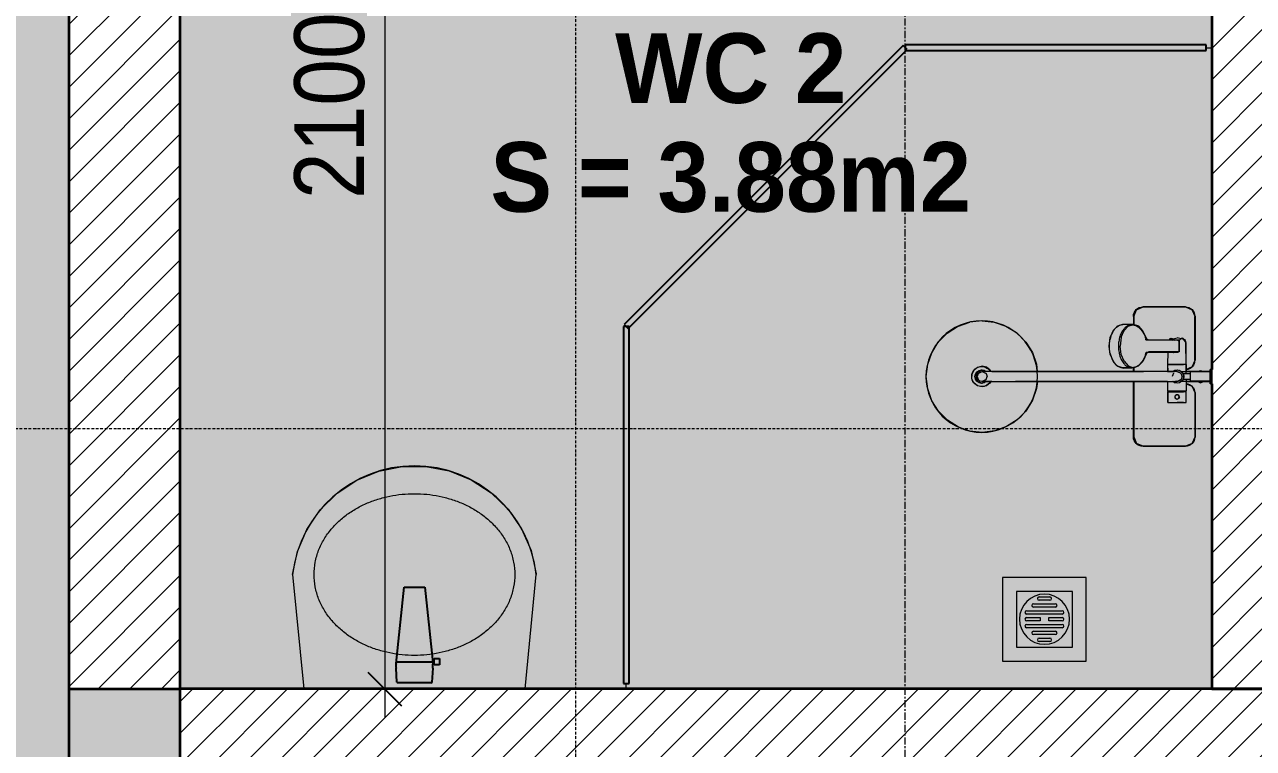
# Model space of a CAD drawing. Header units: millimetres. Extents: x 41758 to 237109, y 3795 to 78637.
# Drawn here: x 44373 to 46577, y 35631 to 36929 of the extents above; entities that cross this region are included whole.
import ezdxf

# ---------------------------------------------------------------- set-up
doc = ezdxf.new("R2010")
doc.units = ezdxf.units.MM
doc.linetypes.add('Dash Dot 3_16_', pattern=[7.9375, 4.7625, -1.5875, 0, -1.5875])
doc.linetypes.add('Grid Line', pattern=[22.225, 12.7, -3.175, 3.175, -3.175])
for name, color, linetype, lineweight in [('0-1', 7, 'Continuous', 5), ('A-ANNO-DIMS', 211, 'Continuous', 9), ('A-ANNO-DIMS-50', 211, 'Continuous', 9), ('A-DETL-GENF-1', 7, 'Continuous', 18), ('A-DETL-GENF-4', 9, 'Continuous', 18), ('A-DETL-MEDM', 33, 'Continuous', 35), ('A-DETL-THIN', 151, 'Continuous', 18), ('A-FLOR', 192, 'Continuous', 18), ('A-FLOR-2', 7, 'Continuous', 18), ('A-GLAZ-CURT', 52, 'Continuous', 18), ('A-GLAZ-CURT-1', 10, 'Continuous', 25), ('A-WALL', 113, 'Continuous', 18), ('A-WALL-2', 250, 'Continuous', 35), ('A-WALL-6', 113, 'Continuous', 35), ('A-WALL-PATT-1', 9, 'Continuous', 18), ('A-WALL-PATT-2', 111, 'Continuous', 18), ('G-ANNO-SYMB-1', 111, 'Dash Dot 3_16_', 18), ('G-ANNO-TEXT-1', 7, 'Continuous', 9), ('M-EQPM', 50, 'Continuous', 18), ('M-EQPM-1', 7, 'Continuous', 18), ('P-SANR-FIXT', 6, 'Continuous', 18), ('P-SANR-FIXT-1', 253, 'Continuous', 18), ('P-SANR-FIXT-2', 221, 'Continuous', 25), ('S-COLS', 52, 'Continuous', 18), ('S-GRID-1', 1, 'Grid Line', 9)]:
    doc.layers.add(name, color=color, linetype=linetype, lineweight=lineweight)
doc.layers.add('A-DETL-GENF-2', color=7, linetype='Continuous', lineweight=18, transparency=0.2)
doc.styles.add('Arial_B', font='arialbd.ttf', dxfattribs={"width": 0.95, "height": 125})
doc.styles.add('UTM Avo', font='', dxfattribs={"width": 0.9, "height": 125})
doc.styles.get('UTM Avo').set_extended_font_data('UTM Avo')
doc.dimstyles.new('1_Dim_chi_tiet_2_5', dxfattribs={"dimscale": 304.8, "dimtxt": 124.912619, "dimasz": 0.19685, "dimexe": 0.164042, "dimexo": 0.0625, "dimgap": 0.016404, "dimtad": 1, "dimdec": 0, "dimrnd": 5, "dimzin": 0, "dimdsep": 46, "dimtxsty": 'UTM Avo', "dimblk1": 'OBLIQUE', "dimblk2": 'OBLIQUE', "dimsah": 1, "dimcen": 0.09, "dimdle": 0.164042, "dimazin": 0, "dimtfac": 1, "dimtdec": 4, "dimtix": 1, "dimtmove": 0, "dimatfit": 3, "dimfxl": 0.328084, "dimfxlon": 1, "dimtvp": 1, "dimtolj": 1, "dimtzin": 0, "dimarcsym": 2})
pattern_1 = [(45, (0, 0), (-28.284271, 28.284271), [])]

# ---------------------------------------------------------------- blocks, each defined once
blk = doc.blocks.new('93925000_0001 - 93925000_top_dwg_93925000_T-348115-TKCS_CĂN HỘ LOẠI 6 - MẶT BẰNG')
at = {"layer": 'P-SANR-FIXT'}
for p, q in [((-29.3, -30.4), (-108, -30.4)), ((29.3, -30.4), (108, -30.4)), ((-125, -47.4), (-125, -123.4)), ((-46.3, -78.4), (-46.3, -46.7)), ((-27.2, -47.1), (-26.1, -47.1)), ((-9, -412.5), (-9, -62.5)), ((9, -62.5), (9, -412.5)), ((21.5, -45.9), (60.6, -46.7)), ((43, -64.7), (43, -117.7)), ((65.8, -117.7), (65.8, -64.7)), ((125, -47.4), (125, -123.4)), ((-27.2, -77.9), (-26.1, -77.9)), ((43, -78.7), (21.5, -79.2)), ((42.7, -117.9), (42.7, -117.9)), ((43.2, -117.6), (43.2, -117.5)), ((65.6, -117.5), (65.6, -117.6)), ((66.1, -117.9), (66.1, -117.9)), ((-108, -140.4), (-9, -140.4)), ((9, -140.4), (16.1, -140.4)), ((15.4, -159.1), (15.8, -143.3)), ((108, -140.4), (92.7, -140.4)), ((93, -143.3), (93.4, -159.1))]:
    blk.add_line(p, q, dxfattribs=at)
at = {"layer": 'P-SANR-FIXT', "flags": 128}
for points in [[(-45.8, -46.1), (-27.2, -46.1), (-27.2, -78.9), (-45.8, -78.9)], [(-26.1, -46), (-26.1, -78.9), (-9, -79)], [(21.5, -47.4), (21.5, -79.1), (9, -79)]]:
    blk.add_lwpolyline(points, dxfattribs=at)
at = {"layer": 'P-SANR-FIXT'}
for centre, radius in [((-36.5, -62.5), 3.95), ((0, -412.5), 100)]:
    blk.add_circle(centre, radius, dxfattribs=at)
for centre, radius, start, end in [((-108, -47.4), 17, 90, 180), ((-29.3, -47.4), 17, 4.7626, 90), ((29.3, -47.4), 17, 90, 175.2374), ((108, -47.4), 17, 360, 90), ((-45.8, -46.6), 0.5, 90, 180), ((0, -62.5), 12, 318.5904, 221.4096), ((0, -62.5), 9, 90, 180.0008), ((0, -62.5), 9, 360, 90), ((45.7, -61.8), 2.59, 155.1929, 175.7071), ((45.9, -61.8), 2.75, 130.8294, 155.1929), ((46.1, -62.1), 3.08, 110.5459, 130.8294), ((54.4, -334.8), 275.9, 88.2683, 91.7343), ((59.7, -57.1), 10.5, 38.6491, 85.492), ((-11.1, -67.1), 76.9, 1.7693, 4.1075), ((-45.8, -78.4), 0.5, 180, 270), ((65.2, -72.4), 3.46, 323.2522, 79.3541), ((-108, -123.4), 17, 180, 270), ((41.5, -147.6), 26.8, 139.9517, 145.4927), ((43.6, -149.4), 29.5, 134.7867, 139.9744), ((46.2, -152), 33.2, 130.0223, 134.7808), ((47.7, -153.8), 35.5, 125.4414, 130.0144), ((49.9, -156.8), 39.2, 121.1773, 125.4365), ((50.6, -157.9), 40.5, 119.697, 121.1761), ((51, -158.7), 41.5, 117.0276, 119.7085), ((52.2, -161.1), 44.1, 113.3199, 117.0258), ((51.7, -159.9), 42.8, 109.7779, 113.2977), ((52.5, -162.2), 45.2, 106.1472, 109.7766), ((53.2, -164.5), 47.7, 103.9355, 106.1665), ((39.1, -108.2), 10.4, 284.3956, 285.5116), ((40.8, -114.2), 4.19, 285.5116, 289.9665), ((40.2, -112.5), 6, 289.9665, 292.7061), ((41.4, -115.3), 2.96, 292.7061, 296.5405), ((41.3, -115.1), 3.16, 296.9591, 300.8286), ((41.8, -115.8), 2.26, 300.8286, 305.287), ((42.1, -116.4), 1.64, 305.287, 309.9326), ((42.6, -116.9), 0.906, 309.9326, 315.24), ((66.5, -116.6), 1.39, 229.6335, 235.1234), ((66.3, -116.8), 1.08, 225.1702, 229.6335), ((67.3, -115.4), 2.79, 235.1234, 238.7439), ((67.2, -115.6), 2.6, 238.7439, 243.4573), ((67.8, -114.4), 3.89, 243.9189, 246.8313), ((68.1, -113.8), 4.52, 246.843, 250.4792), ((68.3, -113.2), 5.24, 250.478, 254.0406), ((68.5, -112.7), 5.75, 254.0357, 256.0561), ((55.4, -165.2), 48.4, 73.8659, 76.0481), ((56.2, -162.4), 45.5, 70.241, 73.86), ((57.4, -159.2), 42.1, 66.6693, 70.2637), ((56.5, -161.3), 44.3, 62.9815, 66.6728), ((58, -158.4), 41.1, 60.2783, 62.9855), ((57.7, -158.9), 41.7, 58.8444, 60.2824), ((59.2, -156.4), 38.7, 54.5377, 58.8482), ((60.9, -154), 35.8, 50.0034, 54.5405), ((62.8, -151.7), 32.8, 45.1921, 50.0042), ((65, -149.6), 29.8, 40.0487, 45.1896), ((87.6, -128.4), 1.5, 180, 187.5386), ((87.6, -128.4), 1.5, 258.6057, 270), ((67.2, -147.7), 26.8, 34.5125, 40.0422), ((108, -123.4), 17, 270, 360), ((32.6, -143.6), 16.9, 172.414, 179.1297), ((33.7, -143.7), 17.9, 164.9525, 172.4168), ((35.2, -144.2), 19.5, 157.9614, 164.9563), ((37.1, -144.9), 21.6, 151.4775, 157.9654), ((39.3, -146.1), 24, 145.4892, 151.4815), ((69.4, -146.2), 24.2, 28.5363, 34.4919), ((73.8, -143.9), 19.2, 21.6374, 28.9183), ((71.2, -145), 22.1, 15.4436, 21.6374), ((76.8, -143.4), 16.2, 7.1859, 15.4436), ((73.9, -143.8), 19.1, 1.2699, 7.1859), ((32.7, -159), 17.3, 181.3198, 222.2619), ((76, -159), 17.4, 317.3098, 358.6393), ((54.2, -123), 60.6, 259.1395, 270.1494), ((54.2, -119.5), 64.1, 270.1494, 280.3637), ((0, -412.5), 18, 120.2491, 59.7509), ((0, -412.5), 12.2, 137.7946, 42.2054), ((0, -412.5), 9, 180, 0)]:
    blk.add_arc(centre, radius, start, end, dxfattribs=at)
for points, degree in [([(-12.9, 0), (-12.9, -1.5), (-12.9, -3)], 2), ([(12.9, 0), (0, 0), (-12.8, 0)], 2), ([(12.8, 0), (12.9, 0), (12.9, 0)], 2), ([(12.9, 0), (12.9, -1.5), (12.9, -3)], 2), ([(-12.9, -3), (0, -3), (12.8, -3)], 2), ([(-12.8, -3), (-12.9, -3), (-12.9, -3)], 2), ([(-8.5, -3.8), (-8.5, -20.9), (-8.5, -38)], 2), ([(8.5, -3.8), (8.5, -20.9), (8.5, -38)], 2), ([(-8.5, -38), (0, -38), (8.5, -38)], 2), ([(-5, -38), (-5, -44.8), (-5, -51.6)], 2), ([(5, -38), (5, -44.8), (5, -51.6)], 2), ([(-5, -46), (-15.5, -46), (-26.1, -46)], 2), ([(5, -46), (13.3, -46), (21.5, -46)], 2), ([(43.2, -61.6), (43.1, -62.2), (43.3, -62.8), (43, -63.5), (43, -64.1), (43, -64.7)], 5), ([(46.1, -59), (45.8, -59), (45.6, -59), (45.4, -59.1), (45.2, -59.1), (45, -59.2)], 5), ([(65.6, -61.6), (65.6, -60.8), (65.5, -60), (64.3, -59), (63.5, -59), (62.7, -59)], 5), ([(42.8, -182.5), (33, -180.6), (24.7, -176.4), (19.9, -170.7)], 3), ([(88.8, -170.8), (83.9, -176.5), (75.6, -180.7), (65.8, -182.5)], 3)]:
    blk.add_open_spline(points, degree=degree, dxfattribs=at)
for points, weights in [([(-9.3, -3), (-8.5, -3), (-8.5, -3.8)], [1, 0.707106775639, 1]), ([(9.3, -3), (8.5, -3), (8.5, -3.8)], [1, 0.707106765177, 1]), ([(21.5, -45.9), (21.5, -45.7), (21.5, -47.4)], [0.874147445041, 0.908470869121, 1]), ([(67.9, -74.4), (66.9, -75.7), (65.8, -76.4)], [1, 0.991614392871, 1]), ([(54.4, -167.3), (15.8, -167.3), (15.8, -143.6)], [1, 0.707106781187, 1]), ([(93, -143.6), (93, -167.3), (54.4, -167.3)], [1, 0.707106781187, 1])]:
    blk.add_rational_spline(points, weights, degree=2, dxfattribs=at)
blk.add_open_spline([(68, -50.6), (68.4, -51.1), (68.6, -51.7), (68.7, -53.5), (68.2, -54.7), (66.1, -57), (64.6, -58.1), (62.7, -59)], degree=3, knots=[0.3623591, 0.3623591, 0.3623591, 0.3623591, 0.4991435, 0.4991435, 0.7494159, 0.7494159, 0.9564651, 0.9564651, 0.9564651, 0.9564651], dxfattribs=at)
blk = doc.blocks.new('93925000_0001 - 93925000_top_dwg-348114-TKCS_CĂN HỘ LOẠI 6 - MẶT BẰNG')
blk.add_blockref('93925000_0001 - 93925000_top_dwg_93925000_T-348115-TKCS_CĂN HỘ LOẠI 6 - MẶT BẰNG', (0, 0))
blk = doc.blocks.new('93925000_0001 - 93925000_3D_low_dwg-V1-TKCS_CĂN HỘ LOẠI 6 - MẶT BẰNG')
at = {"layer": 'P-SANR-FIXT'}
for p, q in [((-13, 0.4), (-12.1, 0.4)), ((-13, -2.4), (-13, 0.4)), ((-12.1, 0.4), (-9.1, 0.4)), ((-9.1, 0.4), (-5, 0.4)), ((-5, 0.4), (0, 0.4)), ((0, 0.4), (5.1, 0.4)), ((5.1, 0.4), (9, 0.4)), ((9, 0.4), (12, 0.4)), ((12, 0.4), (13, 0.4)), ((13, -2.4), (13, 0.4)), ((-12.1, -2.4), (-13, -2.4)), ((-9.1, -2.4), (-12.1, -2.4)), ((-11.1, -20.1), (-8.9, -14.6)), ((-8.9, -25.2), (-11.1, -20.1)), ((-5, -2.4), (-9.1, -2.4)), ((-8.9, -45.6), (-8.9, -2.4)), ((-8.5, -53.6), (-8.5, -2.4)), ((0, -2.4), (-5, -2.4)), ((5.1, -2.4), (0, -2.4)), ((5.1, -2.4), (9, -2.4)), ((8.5, -2.4), (8.5, -53.6)), ((8.9, -2.4), (8.9, -45.6)), ((11.1, -20.1), (8.9, -15)), ((8.9, -25.6), (11.1, -20.1)), ((9, -2.4), (12, -2.4)), ((12, -2.4), (13, -2.4)), ((13, -2.4), (12, -2.4)), ((-125, -47), (-120, -35)), ((-120, -35), (-125, -47)), ((-120, -35), (-108, -30)), ((-108, -30), (-120, -35)), ((-108, -30), (-29.2, -30)), ((-29.2, -30), (-108, -30)), ((-29.2, -30), (-17.2, -35)), ((-17.2, -35), (-29.2, -30)), ((-17.2, -35), (-12.8, -45.6)), ((-12.8, -45.6), (-17.2, -35)), ((17.2, -35), (12.8, -45.6)), ((12.8, -45.6), (17.2, -35)), ((17.2, -35), (29.2, -30)), ((17.2, -35), (29.2, -30)), ((29.2, -30), (108, -30)), ((108, -30), (29.2, -30)), ((108, -30), (120, -35)), ((120, -35), (108, -30)), ((120, -35), (125, -47)), ((125, -47), (120, -35)), ((-125, -123), (-125, -47)), ((-125, -47), (-125, -123)), ((-46.3, -45.7), (-27.2, -45.6)), ((-46.3, -46.9), (-46.3, -45.7)), ((-46.3, -50.5), (-46.3, -46.9)), ((-46.3, -50.5), (-46.3, -56.1)), ((-46.3, -56.1), (-46.3, -62.1)), ((-46.3, -68.1), (-46.3, -62.1)), ((-40.5, -62.1), (-39.4, -59.4)), ((-40.5, -62.1), (-39.3, -64.9)), ((-36.6, -58.1), (-39.4, -59.4)), ((-36.5, -66.1), (-39.3, -64.9)), ((-36.6, -58.1), (-33.6, -59.3)), ((-33.6, -64.8), (-36.5, -66.1)), ((-33.6, -59.3), (-32.5, -62.1)), ((-33.6, -64.8), (-32.5, -62.1)), ((-27.2, -46.8), (-27.2, -45.6)), ((-27.2, -46.8), (-27.2, -50.4)), ((-27.2, -56), (-27.2, -50.4)), ((-27.2, -62.1), (-27.2, -56)), ((-27.2, -68.2), (-27.2, -62.1)), ((-26.1, -46.8), (-26.1, -45.6)), ((-8.5, -45.6), (-26.1, -45.6)), ((-26.1, -46.8), (-26.1, -50.4)), ((-26.1, -56), (-26.1, -50.4)), ((-26.1, -62.1), (-26.1, -56)), ((-26.1, -68.2), (-26.1, -62.1)), ((-11.1, -57.5), (-12, -62.1)), ((-11.2, -57.7), (-12, -62.1)), ((-12, -62.1), (-11.2, -66.5)), ((-12, -62.1), (-11.2, -66.5)), ((-8.5, -53.6), (-11.2, -57.7)), ((-8.5, -53.6), (-11.2, -57.7)), ((-11.1, -57.5), (-11.2, -57.7)), ((-5.4, -54.9), (-9, -62.1)), ((-9, -62.1), (-8.2, -63.7)), ((-9, -62.1), (-9, -66.3)), ((-4.4, -50.9), (-8.5, -53.6)), ((-4.4, -50.9), (-8.5, -53.6)), ((-6.3, -55.7), (-5.4, -54.9)), ((0, -53.1), (-5.4, -54.9)), ((-4.6, -51), (-4.4, -50.9)), ((0, -50.1), (-4.4, -50.9)), ((4.4, -50.9), (0, -50.1)), ((2.5, -54.1), (0, -53.1)), ((4.4, -50.9), (4.6, -51)), ((4.4, -50.9), (8.5, -53.6)), ((4.4, -50.9), (8.5, -53.6)), ((9, -62.1), (6.4, -55.7)), ((21.5, -45.6), (8.5, -45.6)), ((11.1, -57.5), (8.5, -53.6)), ((11.2, -57.7), (8.5, -53.6)), ((11.2, -57.7), (8.5, -53.6)), ((9, -62.1), (9, -66.5)), ((11.1, -57.5), (11.2, -57.7)), ((11.1, -66.7), (12, -62.1)), ((12, -62.1), (11.2, -57.7)), ((12, -62.1), (11.2, -57.7)), ((11.2, -66.5), (12, -62.1)), ((21.5, -45.6), (60.6, -46.1)), ((21.5, -46.8), (21.5, -45.6)), ((21.5, -46.8), (21.5, -50.4)), ((21.5, -56), (21.5, -50.4)), ((21.5, -62.1), (21.5, -56)), ((21.5, -68.2), (21.5, -62.1)), ((43.3, -68.3), (43.7, -64)), ((44.3, -58.6), (44.2, -112.9)), ((65.4, -58.6), (44.3, -58.6)), ((52.7, -58.6), (54.8, -57.9)), ((54.8, -57.9), (56.9, -58.6)), ((60.6, -46.1), (66.7, -50.3)), ((65.4, -58.6), (65.4, -112.9)), ((66.3, -68.3), (65.8, -62.4)), ((66.7, -50.3), (69.5, -62.1)), ((66.7, -73.9), (69.5, -62.1)), ((125, -47), (125, -123)), ((125, -123), (125, -47)), ((-46.3, -73.7), (-46.3, -68.1)), ((-46.3, -77.3), (-46.3, -73.7)), ((-46.3, -78.5), (-46.3, -77.3)), ((-46.3, -78.5), (-27.2, -78.6)), ((-27.2, -73.8), (-27.2, -68.2)), ((-27.2, -77.4), (-27.2, -73.8)), ((-27.2, -78.6), (-27.2, -77.4)), ((-26.1, -73.8), (-26.1, -68.2)), ((-26.1, -77.4), (-26.1, -73.8)), ((-26.1, -78.6), (-26.1, -77.4)), ((-26.1, -78.6), (-9, -78.6)), ((-11.1, -66.7), (-11.2, -66.5)), ((-11.2, -66.5), (-9, -69.8)), ((-11.1, -66.7), (-9, -69.9)), ((-9, -79.5), (-9, -66.3)), ((-9, -79.5), (-9, -94.5)), ((6.4, -68.5), (0, -71.1)), ((9, -79.6), (9, -66.5)), ((9, -69.8), (11.2, -66.5)), ((9, -69.8), (11.2, -66.5)), ((9, -69.8), (11.1, -66.7)), ((9, -78.6), (21.5, -78.6)), ((9, -79.6), (9, -94.6)), ((11.1, -66.7), (11.2, -66.5)), ((21.5, -73.8), (21.5, -68.2)), ((21.5, -77.4), (21.5, -73.8)), ((21.5, -78.6), (21.5, -77.4)), ((21.5, -78.6), (44.3, -78.3)), ((43.3, -68.3), (44.3, -66.3)), ((44.3, -70.3), (43.3, -68.3)), ((66.3, -68.3), (65.4, -66.3)), ((65.4, -70.2), (66.3, -68.3)), ((65.4, -74.7), (66.7, -73.9)), ((-9, -94.5), (-9, -122.1)), ((9, -94.6), (9, -122.1)), ((-120, -135), (-125, -123)), ((-125, -123), (-120, -135)), ((-9, -122.1), (-9, -352.1)), ((9, -352.1), (9, -122.1)), ((16, -140.4), (19, -131.1)), ((27.2, -123.6), (19, -131.1)), ((42.7, -116.4), (27.2, -123.6)), ((44.2, -112.9), (42.7, -116.4)), ((65.4, -112.9), (67, -116.4)), ((67, -116.4), (82.2, -123.4)), ((82.2, -123.4), (90.4, -130.7)), ((90.4, -130.7), (93.7, -140.4)), ((125, -123), (120, -135)), ((120, -135), (125, -123)), ((-108, -140), (-120, -135)), ((-120, -135), (-108, -140)), ((-9, -140), (-108, -140)), ((-108, -140), (-9, -140)), ((16.1, -140), (9, -140)), ((9, -140), (16.1, -140)), ((16, -140.4), (16, -160.1)), ((19.3, -150.1), (16, -140.4)), ((27.5, -157.3), (19.3, -150.1)), ((90.7, -149.6), (82.5, -157.2)), ((90.7, -149.6), (93.7, -140.4)), ((108, -140), (93.6, -140)), ((93.6, -140), (108, -140)), ((93.7, -140.4), (93.7, -160.1)), ((108, -140), (120, -135)), ((108, -140), (120, -135)), ((16, -160.1), (18.8, -169)), ((19.3, -169.7), (16, -160.1)), ((25.5, -175.3), (19.3, -169.7)), ((27.2, -176.8), (25.5, -175.3)), ((27.5, -157.3), (39.8, -162.4)), ((39.8, -162.4), (54.8, -164.2)), ((70.6, -162.2), (54.8, -164.2)), ((70.6, -162.2), (82.5, -157.2)), ((90.7, -169.3), (82.5, -176.8)), ((90.6, -169.4), (88.2, -171.6)), ((93.7, -160.1), (90.7, -169.3)), ((39.8, -182), (27.5, -177)), ((39.6, -182), (54.8, -183.9)), ((39.8, -182), (54.8, -183.9)), ((54.8, -183.9), (69.9, -181.9)), ((54.8, -183.9), (69.3, -182.2)), ((69.9, -181.9), (69.3, -182.2)), ((69.9, -181.9), (70.6, -181.9)), ((82.5, -176.8), (70.6, -181.9)), ((82.2, -177), (79.6, -178.1)), ((-42.5, -321.4), (-61.8, -333.3)), ((-21.4, -314.2), (-42.5, -321.4)), ((-9, -312.8), (-21.4, -314.2)), ((22.5, -314.4), (9, -312.9)), ((43, -321.6), (22.5, -314.4)), ((61.9, -333.3), (43, -321.6)), ((-77.7, -348.9), (-89.8, -367.9)), ((-61.8, -333.3), (-77.7, -348.9)), ((-9, -374.4), (-9, -352.1)), ((9, -374.3), (9, -352.1)), ((78.8, -350.3), (61.9, -333.3)), ((90.5, -369.3), (78.8, -350.3)), ((-89.8, -367.9), (-97.3, -388.9)), ((-9, -394.7), (-9, -374.4)), ((9, -394.5), (9, -374.3)), ((97.6, -390.1), (90.5, -369.3)), ((-97.3, -388.9), (-100, -411.9)), ((-9, -396.3), (-11.8, -397.7)), ((-9, -394.7), (-9, -407.6)), ((9, -394.5), (9, -407.4)), ((11.7, -397.6), (9, -396.3)), ((100, -411.9), (97.6, -390.1)), ((-100, -411.9), (-97.6, -433.8)), ((-16.7, -404), (-18.5, -411.9)), ((-18.5, -411.9), (-18.5, -411.9)), ((-18.5, -411.9), (-16.5, -420.1)), ((-11.8, -397.7), (-16.7, -404)), ((-12, -411.9), (-9, -404.4)), ((-8.3, -420.6), (-12, -411.9)), ((-5.4, -404.7), (-9, -411.9)), ((-9, -407.6), (-9, -411.9)), ((-9, -411.9), (-9, -411.9)), ((-5.4, -404.7), (-6.3, -405.5)), ((-5.4, -419.1), (-6.2, -418.4)), ((-5.4, -404.7), (0, -402.9)), ((5.4, -404.7), (0, -402.9)), ((9, -411.9), (5.4, -404.7)), ((5.4, -404.7), (6.2, -405.3)), ((5.4, -419.1), (9, -411.6)), ((5.4, -419.1), (9, -411.9)), ((6.2, -418.4), (5.4, -419.1)), ((8.7, -420.2), (12, -411.9)), ((12, -411.9), (9, -404.9)), ((9, -411.9), (9, -407.4)), ((9, -411.6), (9, -411.9)), ((11.7, -397.6), (16.7, -403.7)), ((11.7, -397.6), (16.7, -403.7)), ((18.5, -411.9), (16.5, -420.1)), ((16.7, -403.7), (18.5, -411.9)), ((16.7, -403.7), (18.5, -411.9)), ((18.5, -411.9), (18.5, -411.9)), ((100, -411.9), (97.5, -433.9)), ((-97.6, -433.8), (-90.5, -454.4)), ((-16.5, -420.1), (-11.3, -426.5)), ((-11.3, -426.5), (-3.9, -430)), ((0, -423.9), (-8.3, -420.6)), ((0, -420.9), (-5.4, -419.1)), ((0, -420.9), (-5.4, -419.1)), ((-3.9, -430), (4.1, -429.9)), ((5.4, -419.1), (0, -420.9)), ((5.4, -419.1), (0, -420.9)), ((8.7, -420.2), (0, -423.9)), ((4.1, -429.9), (11.7, -426.2)), ((16.5, -420.1), (11.7, -426.2)), ((89.8, -455.8), (97.5, -433.9)), ((-90.5, -454.4), (-78.4, -473.9)), ((78, -474.5), (89.8, -455.8)), ((-78.4, -473.9), (-62.2, -490.2)), ((61.9, -490.4), (78, -474.5)), ((-62.2, -490.2), (-43.5, -501.9)), ((-43.5, -501.9), (-22.2, -509.4)), ((22.1, -509.4), (42.9, -502.2)), ((42.9, -502.2), (61.9, -490.4)), ((-22.2, -509.4), (-0.1, -511.9)), ((-0.1, -511.9), (22.1, -509.4))]:
    blk.add_line(p, q, dxfattribs=at)
blk = doc.blocks.new('93925000_0001 - FMM 93925000-401075-TKCS_CĂN HỘ LOẠI 6 - MẶT BẰNG')
at = {"extrusion": (0, 0, -1), "zscale": -1, "rotation": 180}
for name in ['93925000_0001 - 93925000_top_dwg-348114-TKCS_CĂN HỘ LOẠI 6 - MẶT BẰNG', '93925000_0001 - 93925000_3D_low_dwg-V1-TKCS_CĂN HỘ LOẠI 6 - MẶT BẰNG']:
    blk.add_blockref(name, (0, 0), dxfattribs=at)
blk = doc.blocks.new('bonruatreo - Chậu rửa-401074-TKCS_CĂN HỘ LOẠI 6 - MẶT BẰNG')
at = {"layer": 'P-SANR-FIXT-1'}
for p, q in [((218.6, -205), (198.4, 0)), ((-198.4, 0), (-218.6, -205))]:
    blk.add_line(p, q, dxfattribs=at)
at = {"layer": 'P-SANR-FIXT-1', "flags": 128}
blk.add_lwpolyline([(218.6, -205), (209.7, -246.6), (192.9, -285.8), (168.9, -321), (138.6, -350.9), (103.1, -374.4), (63.7, -390.6), (22, -398.9), (-20.6, -399), (-62.4, -391), (-101.9, -375), (-137.5, -351.7), (-168, -322), (-192.2, -287), (-209.2, -247.9), (-218.4, -206.4), (-218.6, -205)], dxfattribs=at)
at = {"layer": 'P-SANR-FIXT-1'}
blk.add_arc((0, -180), 220, 186.525, 353.475, dxfattribs=at)
for points in [[(-180, -205), (-180, -197.6), (-178.6, -182.7), (-172.4, -161.2), (-162.5, -141.1), (-149.4, -123), (-133.8, -107), (-116.1, -93.4), (-96.9, -82.1), (-76.5, -73.2), (-55.2, -66.5), (-33.3, -62.1), (-11.2, -59.9), (11.1, -59.9), (33.3, -62.1), (55.2, -66.5), (76.5, -73.2), (96.9, -82.1), (116.1, -93.4), (133.8, -107.1), (149.5, -123), (162.5, -141.2), (172.4, -161.2), (178.6, -182.7), (180, -197.6), (180, -205)], [(180, -205), (180, -212.4), (178.6, -227.3), (172.4, -248.8), (162.5, -268.8), (149.5, -287), (133.8, -302.9), (116.1, -316.6), (96.9, -327.9), (76.5, -336.8), (55.2, -343.5), (33.3, -347.9), (11.1, -350.1), (-11.2, -350.1), (-33.3, -347.9), (-55.2, -343.5), (-76.5, -336.8), (-96.9, -327.9), (-116.1, -316.6), (-133.8, -303), (-149.4, -287), (-162.5, -268.9), (-172.4, -248.8), (-178.6, -227.3), (-180, -212.4), (-180, -205)]]:
    blk.add_open_spline(points, degree=3, dxfattribs=at)
at = {"layer": 'P-SANR-FIXT-2'}
for p, q in [((-33, -37.3), (-31.4, -12.2)), ((-30.2, -11), (30.2, -11)), ((31.4, -12.2), (33, -37.3)), ((-44.7, -42.8), (-35.6, -42.8)), ((-44.7, -54.2), (-44.7, -42.8)), ((-35.6, -42.8), (-35.6, -44.2)), ((-35.6, -54.2), (-44.7, -54.2)), ((-35.6, -44.2), (-33.1, -44.2)), ((-35.6, -44.2), (-35.6, -52.9)), ((-35.6, -52.9), (-35.6, -54.2)), ((-32.2, -52.9), (-35.6, -52.9)), ((-32.2, -52.9), (-33.1, -44.2)), ((32.7, -48.5), (-32.7, -48.5)), ((-18.5, -182.5), (-32.2, -52.9)), ((33, -45.4), (18.5, -182.5)), ((18.5, -182.5), (-18.5, -182.5))]:
    blk.add_line(p, q, dxfattribs=at)
for centre, radius, start, end in [((-30.1, -12.3), 1.3, 91.2278, 176.4003), ((30.1, -12.3), 1.3, 3.5997, 88.7722), ((5.5, -41.4), 38.7, 173.966, 184.1457), ((-5.5, -41.4), 38.7, 353.966, 6.034)]:
    blk.add_arc(centre, radius, start, end, dxfattribs=at)
blk = doc.blocks.new('System Panel - Glazed-943105-TKCS_CĂN HỘ LOẠI 6 - MẶT BẰNG')
at = {"layer": 'A-GLAZ-CURT-1'}
for p, q in [((270, 5), (-270, 5)), ((-270, 5), (-270, -5)), ((270, -5), (270, 5)), ((-270, -5), (270, -5))]:
    blk.add_line(p, q, dxfattribs=at)
blk = doc.blocks.new('System Panel - Glazed-943106-TKCS_CĂN HỘ LOẠI 6 - MẶT BẰNG')
at = {"layer": 'A-GLAZ-CURT-1'}
for p, q in [((320.2, 5), (-320.2, 5)), ((-320.2, 5), (-320.2, -5)), ((320.2, -5), (320.2, 5)), ((-320.2, -5), (320.2, -5))]:
    blk.add_line(p, q, dxfattribs=at)
blk = doc.blocks.new('System Panel - Glazed-943107-TKCS_CĂN HỘ LOẠI 6 - MẶT BẰNG')
at = {"layer": 'A-GLAZ-CURT-1'}
for p, q in [((353.6, 5), (-353.6, 5)), ((-353.6, 5), (-353.6, -5)), ((353.6, -5), (353.6, 5)), ((-353.6, -5), (353.6, -5))]:
    blk.add_line(p, q, dxfattribs=at)
blk = doc.blocks.new('THU NUOC - THU NUOC-461820-TKCS_CĂN HỘ LOẠI 6 - MẶT BẰNG')
at = {"layer": 'M-EQPM-1'}
for p, q in [((-66.3, 70.6), (-66.3, -79.4)), ((83.7, 70.6), (-66.3, 70.6)), ((83.7, -79.4), (83.7, 70.6)), ((58.7, 45.6), (-41.3, 45.6)), ((-41.3, 45.6), (-41.3, -54.4)), ((58.7, -54.4), (58.7, 45.6)), ((-11, 23.3), (28.5, 23.3)), ((-1.1, 35.6), (18.5, 35.6)), ((18.5, 29.6), (-1.1, 29.6)), ((-23.3, 10.8), (40.9, 10.8)), ((40.9, 4.8), (-23.3, 4.8)), ((28.5, 17.3), (-11, 17.3)), ((-23.3, -1.2), (0.7, -1.2)), ((0.7, -7.2), (-23.3, -7.2)), ((-23.3, -13.6), (40.9, -13.6)), ((40.9, -19.6), (-23.3, -19.6)), ((0.7, -1.2), (0.7, -7.2)), ((16.7, -1.2), (40.9, -1.2)), ((16.7, -7.2), (16.7, -1.2)), ((40.9, -7.2), (16.7, -7.2)), ((-11, -26.1), (28.5, -26.1)), ((28.5, -32.1), (-11, -32.1)), ((-1.1, -38.5), (18.5, -38.5)), ((-41.3, -54.4), (58.7, -54.4)), ((18.5, -44.5), (-1.1, -44.5)), ((-66.3, -79.4), (83.7, -79.4))]:
    blk.add_line(p, q, dxfattribs=at)
for centre, radius, start, end in [((8.7, -4.4), 45, 0, 180), ((8.7, -4.4), 45, 0, 180), ((-11, 20.3), 3, 90, 270), ((-1.1, 32.6), 3, 90, 270), ((18.5, 32.6), 3, 270, 90), ((28.5, 20.3), 3, 270, 90), ((-23.3, 7.8), 3, 90, 270), ((40.9, 7.8), 3, 270, 90), ((8.7, -4.4), 45, 180, 360), ((8.7, -4.4), 45, 180, 360), ((-23.3, -4.2), 3, 90, 270), ((-23.3, -16.6), 3, 90, 270), ((40.9, -4.2), 3, 270, 90), ((40.9, -16.6), 3, 270, 90), ((-11, -29.1), 3, 90, 270), ((-1.1, -41.5), 3, 90, 270), ((18.5, -41.5), 3, 270, 90), ((28.5, -29.1), 3, 270, 90)]:
    blk.add_arc(centre, radius, start, end, dxfattribs=at)
blk = doc.blocks.new('NCV_TKTC_TANG 2_rvt-1-TKCS_CĂN HỘ LOẠI 6 - MẶT BẰNG')
at = {"layer": 'A-WALL-PATT-1'}
h = blk.add_hatch(dxfattribs=at)
h.set_pattern_fill('FP_1', color=256, style=0, pattern_type=2)
h.set_pattern_definition(pattern_1)
h.paths.add_polyline_path([(46602.6, 35737.4), (46602.6, 37837.4), (46502.6, 37836.9), (46502.6, 35737.4)])
at = {"layer": 'A-FLOR-2'}
for p, q in [((46492.6, 36886.9), (46502.6, 36886.9)), ((45452.6, 35737.4), (45452.6, 35746.9))]:
    blk.add_line(p, q, dxfattribs=at)
at = {"layer": 'A-WALL-2'}
for p, q in [((46502.6, 37837.4), (46502.6, 36310.4)), ((46502.6, 36284.4), (46502.6, 35737.4)), ((46502.6, 35737.4), (46602.6, 35737.4))]:
    blk.add_line(p, q, dxfattribs=at)
at = {"layer": 'A-GLAZ-CURT'}
for name, p, rotation in [('System Panel - Glazed-943107-TKCS_CĂN HỘ LOẠI 6 - MẶT BẰNG', (45702.6, 36637.4), 45), ('System Panel - Glazed-943105-TKCS_CĂN HỘ LOẠI 6 - MẶT BẰNG', (46222.6, 36887.4), 180), ('System Panel - Glazed-943106-TKCS_CĂN HỘ LOẠI 6 - MẶT BẰNG', (45452.6, 36067.1), 90)]:
    blk.add_blockref(name, p, dxfattribs=dict(at, rotation=rotation))
at = {"layer": 'M-EQPM', "rotation": 180}
blk.add_blockref('THU NUOC - THU NUOC-461820-TKCS_CĂN HỘ LOẠI 6 - MẶT BẰNG', (46211.3, 35857.9), dxfattribs=at)
at = {"layer": 'P-SANR-FIXT'}
for name, p, rotation in [('93925000_0001 - FMM 93925000-401075-TKCS_CĂN HỘ LOẠI 6 - MẶT BẰNG', (46502.6, 36297.4), 90.0000000000001), ('bonruatreo - Chậu rửa-401074-TKCS_CĂN HỘ LOẠI 6 - MẶT BẰNG', (45072.6, 35737.4), 180)]:
    blk.add_blockref(name, p, dxfattribs=dict(at, rotation=rotation))
blk = doc.blocks.new('DIMBLOCK28-TKCS_CĂN HỘ LOẠI 6 - MẶT BẰNG')
at = {"layer": 'A-ANNO-DIMS-50'}
for p, q in [((45019.5, 37886.9), (45019.5, 35686.9)), ((45119.5, 37836.9), (44969.5, 37836.9)), ((45019.5, 37836.9), (45119.5, 37836.9)), ((45119.5, 35736.9), (44969.5, 35736.9)), ((45019.5, 35736.9), (45119.5, 35736.9))]:
    blk.add_line(p, q, dxfattribs=at)
at = {"layer": 'A-ANNO-DIMS-50', "lineweight": 25}
for p, q in [((45019.5, 37836.9), (44989.5, 37866.9)), ((45019.5, 37836.9), (45049.5, 37806.9)), ((45019.5, 35736.9), (44989.5, 35766.9)), ((45019.5, 35736.9), (45049.5, 35706.9))]:
    blk.add_line(p, q, dxfattribs=at)
at = {"layer": 'A-ANNO-DIMS-50', "color": 0, "insert": (44857.1, 36615.8), "char_height": 125, "width": 410.824, "attachment_point": 1, "rotation": 90, "line_spacing_factor": 1.110334, "style": 'UTM Avo'}
blk.add_mtext('2100', dxfattribs=at)
blk = doc.blocks.new('_Oblique')
at = {"color": 0, "linetype": 'ByBlock', "lineweight": -2}
blk.add_line((-0.5, -0.5), (0.5, 0.5), dxfattribs=at)

msp = doc.modelspace()

# ---------------------------------------------------------------- hatches: boundary and pattern name
at = {"layer": 'A-DETL-GENF-1'}
h = msp.add_hatch(color=256, dxfattribs=at)
h.paths.add_polyline_path([(46497.4, 35736.9), (46502.6, 35737.4), (46502.6, 37836.9), (44652.6, 37836.9), (44652.6, 35736.9), (46188.4, 35736.9)])
h.paths.add_polyline_path([(46440.5, 36288.4), (46440.5, 36288.9), (46440.5, 36288.8)])
h.paths.add_polyline_path([(46130.6, 36306.4), (46130.6, 36306.4), (46131.7, 36306.6)])
at = {"layer": 'A-DETL-GENF-2'}
h = msp.add_hatch(color=256, dxfattribs=at)
h.paths.add_polyline_path([(51133.2, 34896.9), (53412, 34896.9), (53450.8, 34902), (53487, 34917), (53518.1, 34940.9), (53541.9, 34971.9), (53556.9, 35008.1), (53562, 35046.9), (53562, 46398), (53556.9, 46436.8), (53541.9, 46473), (53518.1, 46504), (53487, 46527.9), (53450.8, 46542.9), (53412, 46548), (43962.6, 46548), (43923.7, 46542.9), (43887.6, 46527.9), (43856.5, 46504), (43832.7, 46473), (43817.7, 46436.8), (43812.6, 46398), (43812.6, 35046.9), (43817.7, 35008.1), (43832.7, 34971.9), (43856.5, 34940.9), (43887.6, 34917), (43923.7, 34902), (43962.6, 34896.9), (50326.8, 34896.9)])
h.paths.add_polyline_path([(51412.6, 35537.4), (44452.6, 35537.4), (44452.6, 45736.9), (44652.6, 45736.9), (44652.6, 45732), (48652.6, 45732), (48652.6, 45737), (48852.6, 45736.9), (48852.6, 45732), (52927.6, 45732), (52927.5, 43836.9), (52852.6, 43836.9), (52852.6, 40536.9), (52927.6, 40536.9), (52927.6, 39236.9), (52852.6, 39236.9), (52852.6, 35537.4), (51447.6, 35537.4)])
h.paths.add_polyline_path([(52943.9, 43731.2), (52943.9, 43734.3), (52956.3, 43736.2), (52968, 43741.6), (52975.7, 43747.5), (52982.8, 43756.8), (52987.5, 43768.7), (52988.9, 43779.3), (52987, 43791.8), (52981.6, 43803.4), (52975.7, 43811.2), (52966.4, 43818.3), (52955.5, 43822.8), (52943.9, 43824.3), (52943.9, 43827.5), (52956.3, 43825.9), (52968, 43821), (52977.9, 43813.4), (52986.2, 43801.8), (52990.5, 43791), (52992, 43779.3), (52990.4, 43766.9), (52985.6, 43755.3), (52977.9, 43745.3), (52966.4, 43737), (52955.5, 43732.7)])
at = {"layer": 'A-DETL-GENF-4'}
h = msp.add_hatch(dxfattribs=at)
h.set_pattern_fill('FP_2', color=256, style=0, pattern_type=2)
h.set_pattern_definition([(50, (0, 0), (364.3679, -31.8783), [38.1, -419.1]), (355, (0, 0), (-70.4859, 382.1133), [30.48, -335.28]), (100.451, (30.36, -2.66), (293.885, 350.2334), [32.38, -356.18]), (46.184, (0, 101.6), (542.1585, -84.0858), [57.15, -628.65]), (96.636, (45.2, 94.6), (474.805, 494.8554), [48.57, -534.27]), (351.184, (0, 101.6), (474.81, 494.85), [45.72, -502.92]), (21, (50.8, 76.2), (303.2285, -204.5305), [38.1, -419.1]), (326, (50.8, 76.2), (123.6039, 368.376), [30.48, -335.28]), (71.451, (76.07, 59.16), (426.8341, 163.8427), [32.38, -356.18]), (37.5, (0, 0), (6.17665, 169.11015), [3.353, -327.863, 3.353, -337.007, -336.55]), (37.5, (0, 0), (6.17665, 169.11015), [-671.576, 3.353, -333.197]), (7.5, (0, 0), (133.63888, 200.3615), [3.353, -190.703, 3.353, -320.243, -128.27]), (7.5, (0, 0), (133.63888, 200.3615), [-517.652, 3.353, -124.917]), (327.5, (-113.28, 0), (271.18182, -11.45836), [3.353, -123.647, 3.353, -392.887, -525.78]), (327.5, (-113.28, 0), (271.18182, -11.45836), [-523.24, 3.353, -522.427]), (317.5, (-164.08, 0), (296.2585, 50.85285), [3.353, -161.747, 3.353, -259.791, -373.38]), (317.5, (-164.08, 0), (296.2585, 50.85285), [-428.244, 3.353, -370.027]), (45, (0, 0), (-125.7236, 125.7236), []), (45, (0, 190.5), (-125.7236, 125.7236), [])])
h.paths.add_polyline_path([(44652.6, 35537.4), (44652.6, 35736.9), (44452.6, 35736.9), (44452.6, 35537.4)])
h.paths.add_polyline_path([(49652.9, 35537.4), (49652.9, 35737.4), (49452.9, 35736.9), (49452.9, 35537.4)])
h.paths.add_polyline_path([(52652.6, 35537.4), (52852.6, 35537.4), (52852.6, 35737.4), (52652.6, 35736.9), (52652.6, 35691.3)])
h.paths.add_polyline_path([(48452.6, 37836.9), (48552.6, 37836.9), (48552.6, 37936.9), (48352.6, 37936.9), (48352.6, 37836.9)])
h.paths.add_polyline_path([(52652.6, 39236.9), (52927.6, 39236.9), (52927.6, 40536.9), (52577.6, 40536.9), (52577.6, 39236.9)])
h.paths.add_polyline_path([(44652.6, 39236.9), (44802.6, 39236.9), (44802.6, 40536.9), (44452.6, 40536.9), (44452.6, 39236.9)])
h.paths.add_polyline_path([(49952.6, 40036.9), (49952.6, 40236.9), (49852.6, 40236.9), (49852.6, 40036.9)])
h.paths.add_polyline_path([(47352.6, 40036.9), (47452.6, 40036.9), (47452.6, 40236.9), (47352.6, 40236.9)])
h.paths.add_polyline_path([(49952.6, 43336.9), (50052.6, 43336.9), (50052.5, 43536.9), (49852.6, 43536.9), (49852.6, 43336.9)])
h.paths.add_polyline_path([(47452.6, 43336.9), (47552.6, 43336.9), (47552.6, 43536.9), (47352.6, 43536.9), (47352.6, 43336.9), (47424.6, 43336.9)])
h.paths.add_polyline_path([(52927.6, 43836.9), (52927.6, 43837), (52927.6, 44536.9), (52577.6, 44536.9), (52577.6, 43836.9), (52927.5, 43836.9)])
h.paths.add_polyline_path([(44652.6, 43836.9), (44802.6, 43836.9), (44802.6, 44536.9), (44452.6, 44536.9), (44452.6, 43836.9)])
h.paths.add_polyline_path([(48052.6, 44336.9), (48252.6, 44336.9), (48252.6, 44536.9), (47852.6, 44536.9), (47852.6, 44336.9)])
h.paths.add_polyline_path([(48847.6, 45537), (48852.6, 45537), (48852.5, 45737), (48652.6, 45736.9), (48652.6, 45537), (48660.8, 45537)])
h.paths.add_polyline_path([(44652.6, 45537), (44652.6, 45732), (44452.6, 45732), (44452.6, 45537), (44642.2, 45537)])
at = {"layer": 'A-WALL-PATT-2'}
h = msp.add_hatch(dxfattribs=at)
h.set_pattern_fill('FP_1', color=256, style=0, pattern_type=2)
h.set_pattern_definition(pattern_1)
h.paths.add_polyline_path([(44643.1, 35737.4), (44652.6, 35737.4), (44652.6, 39236.9), (44452.6, 39236.9), (44452.6, 35737.4)])
h = msp.add_hatch(dxfattribs=at)
h.set_pattern_fill('FP_1', color=256, style=0, pattern_type=2)
h.set_pattern_definition(pattern_1)
h.paths.add_polyline_path([(49452.9, 35537.4), (49452.9, 35737.4), (44652.6, 35736.9), (44652.6, 35537.4), (48660.8, 35537.4)])
h.paths.add_polyline_path([(49652.9, 35537.4), (51412.6, 35537.4), (51412.6, 35737.4), (49652.9, 35736.9)])
h.paths.add_polyline_path([(52652.6, 35537.4), (52652.2, 35737.4), (52502.6, 35736.9), (52502.6, 35537.4), (52652.6, 35537.4)])

# ---------------------------------------------------------------- linework, layer by layer
at = {"layer": 'A-DETL-MEDM'}
for p, q in [((44452.6, 35736.9), (44452.6, 35537.4)), ((44652.6, 35736.9), (44452.6, 35736.9)), ((44652.6, 35537.4), (44652.6, 35736.9))]:
    msp.add_line(p, q, dxfattribs=at)
at = {"layer": 'A-DETL-THIN'}
for p, q in [((44452.6, 35537.4), (44452.6, 39236.9)), ((44652.6, 37836.9), (44652.6, 35736.9)), ((46502.6, 35736.9), (46502.6, 37836.9)), ((44652.6, 35736.9), (46502.6, 35736.9))]:
    msp.add_line(p, q, dxfattribs=at)
at = {"layer": 'A-FLOR'}
msp.add_line((44452.6, 35537.4), (44452.6, 35737.4), dxfattribs=at)
at = {"layer": 'A-WALL'}
msp.add_line((44452.6, 35737.4), (44652.6, 35737.4), dxfattribs=at)
at = {"layer": 'A-WALL-6'}
for p, q in [((44452.6, 39236.9), (44452.6, 35737.4)), ((44652.6, 35737.4), (44652.6, 39236.9)), ((49452.9, 35737.4), (44652.6, 35737.4))]:
    msp.add_line(p, q, dxfattribs=at)
at = {"layer": 'G-ANNO-SYMB-1'}
for p, q in [((45361.8, 33831.1), (45361.8, 47639.3)), ((54914.5, 36203.6), (42482, 36203.6))]:
    msp.add_line(p, q, dxfattribs=at)
at = {"layer": 'S-COLS'}
for p, q in [((44652.6, 35737.4), (44452.6, 35737.4)), ((44652.6, 35537.4), (44652.6, 35737.4))]:
    msp.add_line(p, q, dxfattribs=at)
at = {"layer": 'S-GRID-1'}
for p, q in [((44452.6, 35393.2), (44452.6, 46114.7)), ((45952.6, 35393.2), (45952.6, 46114.7))]:
    msp.add_line(p, q, dxfattribs=at)

# ---------------------------------------------------------------- block references
at = {"layer": '0-1'}
msp.add_blockref('NCV_TKTC_TANG 2_rvt-1-TKCS_CĂN HỘ LOẠI 6 - MẶT BẰNG', (0, 0), dxfattribs=at)

# ---------------------------------------------------------------- texts
at = {"layer": 'G-ANNO-TEXT-1', "insert": (45639.9, 36752), "char_height": 125, "width": 1002.25, "attachment_point": 5, "line_spacing_factor": 0.936439, "style": 'Arial_B'}
msp.add_mtext('\\pt570,1140,1710,2280,2850,3420,3990,4560,5130,5700,6270,6840,7410,7980,8550,9120,9690,10260,10830,11400,11970,12540,13110,13680,14250,14820,15390,15960,16530,17100,17670,18240;WC 2\\PS = 3.88m2', dxfattribs=at)

# ---------------------------------------------------------------- dimensions: what is measured, and where the dimension line sits
at = {"layer": 'A-ANNO-DIMS'}
dim = msp.add_linear_dim(base=(45019.5, 35736.9), p1=(45119.5, 37836.9), p2=(45119.5, 35736.9), angle=90, dimstyle='1_Dim_chi_tiet_2_5', override={"dimpost": '<>', "dimfxl": 2100}, dxfattribs=at)
dim.commit()
dim.dimension.update_dxf_attribs({"geometry": 'DIMBLOCK28-TKCS_CĂN HỘ LOẠI 6 - MẶT BẰNG', "text_midpoint": (44949.8, 36786.9)})

doc.saveas('drawing.dxf')
